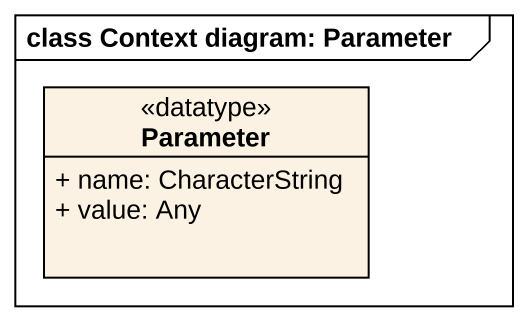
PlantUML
@startuml
mainframe class Context diagram: Parameter
hide circle
hide empty members
skinparam classAttributeIconSize 0
class Parameter <<datatype>> {
  + name: CharacterString
  + value: Any
}
@enduml
